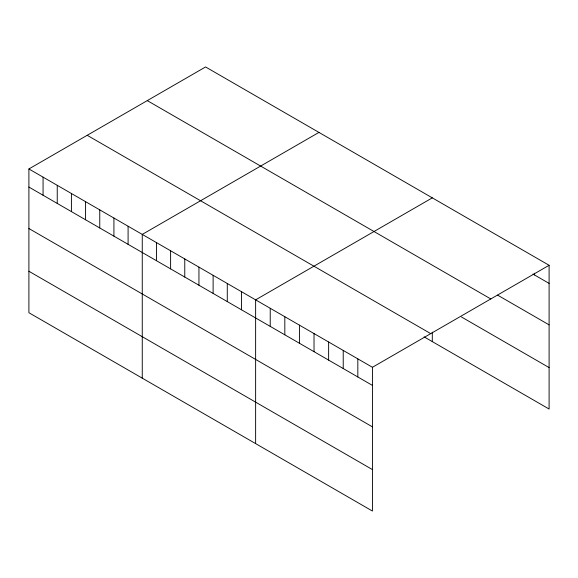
<?xml version="1.0" encoding="UTF-8"?>
<svg xmlns="http://www.w3.org/2000/svg" width="578" height="578" viewBox="0 0 578 578"><rect width="100%" height="100%" fill="white"/><g stroke="black" fill="none" stroke-linecap="round" stroke-linejoin="round"><path stroke-width="0.87" d="M28.9 168.957L372.427 367.29L372.427 511.046L28.9 312.712L28.9 168.957L205.573 66.954L549.1 265.288L549.1 409.043L424.1 336.873M318.94 132.405L142.26 234.408L142.26 378.164M432.301 197.857L255.628 299.859L255.628 443.615M372.427 367.29L549.1 265.288M532.967 274.073L549.1 283.393M497.615 295.134L549.1 324.858M147.274 100.615L490.794 298.949M461.504 317.004L549.1 367.579M87.206 135.295L430.726 333.629M28.9 187.062L372.427 385.396M28.9 228.527L372.427 426.86M28.9 271.248L372.427 469.582M534.498 273.235L534.498 274.962M432.301 332.112L432.301 341.612M357.825 358.859L357.825 376.964M343.224 350.434L343.224 368.533M328.629 342.003L328.629 360.108M314.027 333.571L314.027 351.677M299.426 325.147L299.426 343.245M284.824 316.715L284.824 334.821M270.229 308.284L270.229 326.389M241.459 291.673L241.459 309.779M227.284 283.495L227.284 301.6M213.116 275.309L213.116 293.414M198.948 267.13L198.948 285.236M184.772 258.951L184.772 277.05M170.604 250.765L170.604 268.871M156.436 242.587L156.436 260.692M128.092 226.222L128.092 244.328M113.924 218.043L113.924 236.149M99.756 209.865L99.756 227.963M85.58 201.679L85.58 219.785M71.412 193.5L71.412 211.606M57.244 185.321L57.244 203.42M43.068 177.135L43.068 195.241"/></g></svg>
